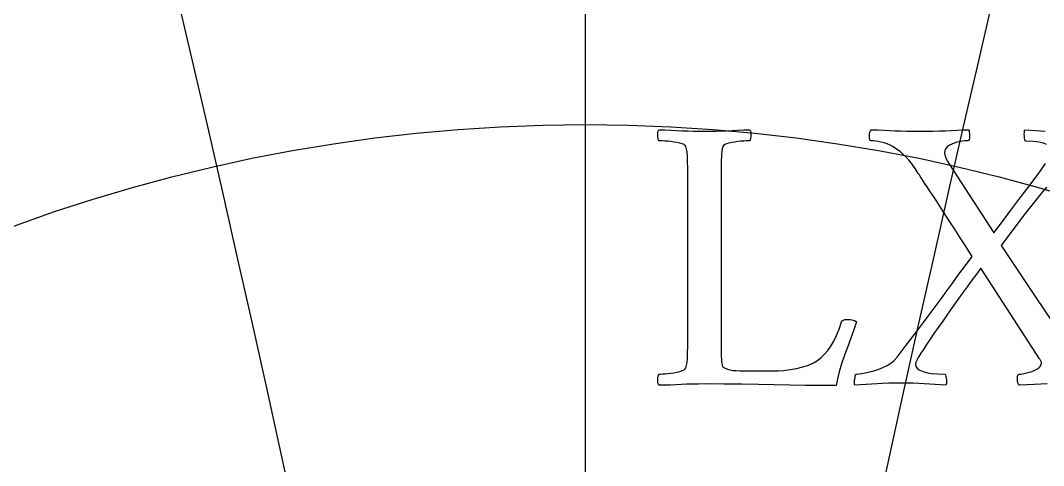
# Model space of a CAD drawing. Header units: millimetres. Extents: x -69 to 69, y -69 to 71.
# Drawn here: x -5.81 to 4.71, y 33.08 to 37.65 of the extents above; entities that cross this region are included whole.
import ezdxf

# ---------------------------------------------------------------- set-up
doc = ezdxf.new("R2010")
doc.units = ezdxf.units.MM
for name, color, linetype in [('CUT_OUTER', 1, 'Continuous'), ('ENGRAVE', 7, 'Continuous'), ('ENGRAVE_FINE', 8, 'Continuous'), ('TEXT', 5, 'Continuous')]:
    doc.layers.add(name, color=color, linetype=linetype)

msp = doc.modelspace()

# ---------------------------------------------------------------- linework, layer by layer
at = {"layer": 'CUT_OUTER'}
msp.add_arc((-0.0002, -0.0002), 69.3899, 142.382592, 87.802904, dxfattribs=at)
at = {"layer": 'ENGRAVE'}
msp.add_lwpolyline([(0, -68.4), (0, 68.4)], dxfattribs=at)
for centre, radius in [((0, 0), 68.4), ((0, 26.441), 35.7539), ((0, 24.4479), 31.3393), ((0, 22.8282), 27.3367), ((0, 21.5079), 23.6585), ((0, 0), 44.7739), ((0, 20.4326), 20.2372), ((0, 19.5621), 17.0197)]:
    msp.add_circle(centre, radius, dxfattribs=at)
for centre, radius, start, end in [((0, 28.9104), 40.6984, 111.7043, 68.2957), ((0, 32.0029), 46.3352, 149.45052, 30.54948), ((0, 35.9333), 52.8966, 171.08193, 8.91807)]:
    msp.add_arc(centre, radius, start, end, dxfattribs=at)
at = {"layer": 'ENGRAVE_FINE'}
for centre, radius, start, end in [((-375.8573, -48.8622), 381.6555, 4.409132, 17.717416), ((-375.8573, -48.8622), 381.6555, 4.409132, 17.717416), ((375.8573, -48.8622), 381.6555, 162.282584, 175.590868), ((375.8573, -48.8622), 381.6555, 162.282584, 175.590868), ((-182.0857, -48.8622), 193.7716, 8.872894, 35.575309), ((-182.0857, -48.8622), 193.7716, 8.872894, 35.575309), ((182.0857, -48.8622), 193.7716, 144.424691, 171.127106), ((182.0857, -48.8622), 193.7716, 144.424691, 171.127106), ((-114.7896, -48.8622), 132.5476, 13.448315, 53.699619), ((-114.7896, -48.8622), 132.5476, 13.448315, 53.699619), ((114.7896, -48.8622), 132.5476, 126.300381, 166.551685), ((114.7896, -48.8622), 132.5476, 126.300381, 166.551685), ((-78.982, -48.8622), 103.1037, 18.197395, 72.175489), ((-78.982, -48.8622), 103.1037, 18.197395, 72.175489), ((78.982, -48.8622), 103.1037, 107.824511, 161.802605), ((78.982, -48.8622), 103.1037, 107.824511, 161.802605), ((-55.6103, -48.8622), 86.5143, 23.190077, 90.995041), ((-55.6103, -48.8622), 86.5143, 23.190077, 90.995041), ((55.6103, -48.8622), 86.5143, 89.004959, 156.809923), ((55.6103, -48.8622), 86.5143, 89.004959, 156.809923)]:
    msp.add_arc(centre, radius, start, end, dxfattribs=at)
at = {"layer": 'TEXT'}
msp.add_lwpolyline([(1.3956, 34.3735), (1.3956, 34.3689), (1.3956, 34.3634), (1.3956, 34.3568), (1.3956, 34.3492), (1.3956, 34.3296), (1.3956, 34.3073), (1.3956, 34.2821), (1.3956, 34.2542), (1.3958, 34.2255), (1.3966, 34.198), (1.3979, 34.1719), (1.3996, 34.147), (1.4022, 34.1252), (1.4057, 34.1085), (1.4102, 34.0969), (1.4158, 34.0903), (1.4372, 34.0776), (1.4608, 34.0676), (1.4867, 34.0604), (1.5149, 34.056), (1.5484, 34.0533), (1.5903, 34.0514), (1.6404, 34.0503), (1.699, 34.0499), (1.9215, 34.0499), (1.9795, 34.0515), (2.0403, 34.0565), (2.1039, 34.0647), (2.1702, 34.0762), (2.2346, 34.0912), (2.2921, 34.1101), (2.3428, 34.1327), (2.3866, 34.1591), (2.4224, 34.1879), (2.4569, 34.2218), (2.4902, 34.2607), (2.5222, 34.3047), (2.5526, 34.3553), (2.5813, 34.4139), (2.6082, 34.4807), (2.6334, 34.5555), (2.64, 34.5661), (2.6516, 34.5737), (2.6683, 34.5783), (2.69, 34.5798), (2.7234, 34.5783), (2.7507, 34.5737), (2.7719, 34.5661), (2.7871, 34.5555), (2.7582, 34.4734), (2.728, 34.3887), (2.6965, 34.3014), (2.6637, 34.2117), (2.6333, 34.124), (2.6086, 34.0428), (2.5898, 33.9682), (2.5768, 33.9002), (2.4172, 33.9007), (2.2582, 33.9022), (2.0997, 33.9048), (1.9417, 33.9083), (1.7789, 33.9118), (1.6059, 33.9144), (1.4229, 33.9159), (1.2297, 33.9164), (1.1627, 33.916), (1.0993, 33.9149), (1.0394, 33.913), (0.983, 33.9103), (0.9279, 33.9077), (0.8717, 33.9058), (0.8146, 33.9046), (0.7564, 33.9043), (0.7495, 33.9139), (0.7448, 33.9265), (0.7424, 33.9422), (0.7423, 33.9609), (0.7439, 33.9796), (0.7468, 33.9953), (0.751, 34.0079), (0.7564, 34.0175), (0.7711, 34.0179), (0.7908, 34.019), (0.8156, 34.0209), (0.8454, 34.0236), (0.8774, 34.0273), (0.9086, 34.0322), (0.9391, 34.0384), (0.9688, 34.0458), (0.9947, 34.0542), (1.0138, 34.063), (1.0261, 34.0724), (1.0315, 34.0822), (1.0387, 34.1083), (1.0442, 34.1379), (1.0478, 34.171), (1.0497, 34.2076), (1.0506, 34.2468), (1.0512, 34.2875), (1.0516, 34.3298), (1.0517, 34.3735), (1.0517, 36.0603), (1.0516, 36.1042), (1.0512, 36.1468), (1.0506, 36.1881), (1.0497, 36.2282), (1.0478, 36.2657), (1.0442, 36.2995), (1.0387, 36.3295), (1.0315, 36.3556), (1.0261, 36.367), (1.0138, 36.3769), (0.9947, 36.3852), (0.9688, 36.392), (0.9391, 36.3977), (0.9086, 36.4027), (0.8774, 36.4068), (0.8454, 36.4102), (0.8156, 36.4129), (0.7908, 36.4148), (0.7711, 36.4159), (0.7564, 36.4163), (0.751, 36.4259), (0.7468, 36.4386), (0.7439, 36.4542), (0.7423, 36.4729), (0.7424, 36.4916), (0.7448, 36.5073), (0.7495, 36.52), (0.7564, 36.5296), (0.8169, 36.5274), (0.8768, 36.525), (0.9362, 36.5224), (0.9951, 36.5195), (1.0535, 36.5168), (1.1114, 36.5149), (1.1688, 36.5138), (1.2257, 36.5134), (1.284, 36.5138), (1.3415, 36.5149), (1.3982, 36.5168), (1.4542, 36.5195), (1.5105, 36.5224), (1.568, 36.525), (1.6268, 36.5274), (1.6868, 36.5296), (1.6938, 36.52), (1.6985, 36.5073), (1.7009, 36.4916), (1.701, 36.4729), (1.6993, 36.4542), (1.6964, 36.4386), (1.6923, 36.4259), (1.6868, 36.4163), (1.6722, 36.4159), (1.6524, 36.4148), (1.6277, 36.4129), (1.5978, 36.4102), (1.566, 36.4068), (1.5351, 36.4027), (1.5053, 36.3977), (1.4765, 36.392), (1.4512, 36.3852), (1.432, 36.3769), (1.4188, 36.367), (1.4118, 36.3556), (1.4063, 36.3339), (1.4022, 36.3091), (1.3992, 36.2813), (1.3976, 36.2505), (1.3967, 36.2173), (1.3961, 36.1827), (1.3957, 36.1465), (1.3956, 36.1089), (1.3956, 36.1028), (1.3956, 36.0967), (1.3956, 36.0907), (1.3956, 36.0846), (1.3956, 36.0785), (1.3956, 36.0725), (1.3956, 36.0664), (1.3956, 36.0603)], close=True, dxfattribs=at)
for points in [[(4.747, 33.9184), (4.6827, 33.9153), (4.613, 33.9118), (4.538, 33.9082), (4.4578, 33.9043), (4.4507, 33.9144), (4.4456, 33.9285), (4.4426, 33.9467), (4.4416, 33.969), (4.4426, 33.9902), (4.4456, 34.0054), (4.4507, 34.0145), (4.4578, 34.0175), (4.4718, 34.0183), (4.4896, 34.0206), (4.5112, 34.0243), (4.5366, 34.0297), (4.5636, 34.0366), (4.5897, 34.0453), (4.6151, 34.0558), (4.6398, 34.0681), (4.661, 34.0819), (4.6762, 34.0969), (4.6853, 34.1132), (4.6883, 34.1308), (4.688, 34.1352), (4.6868, 34.1404), (4.6849, 34.1463), (4.6823, 34.153), (4.6791, 34.1597), (4.6757, 34.1657), (4.672, 34.1709), (4.6681, 34.1753), (4.0654, 35.1057), (4.02, 35.0454), (3.9729, 34.9818), (3.9239, 34.9149), (3.8732, 34.8448), (3.822, 34.7733), (3.7716, 34.7027), (3.7219, 34.6328), (3.673, 34.5636), (3.6262, 34.4969), (3.583, 34.4342), (3.5433, 34.3755), (3.5072, 34.3209), (3.4756, 34.2724), (3.4495, 34.2319), (3.429, 34.1996), (3.4141, 34.1753), (3.4118, 34.1707), (3.4091, 34.1652), (3.4058, 34.1586), (3.402, 34.151), (3.3984, 34.1427), (3.3959, 34.1338), (3.3944, 34.1245), (3.3939, 34.1146), (3.3982, 34.0968), (3.4111, 34.0797), (3.4326, 34.0634), (3.4627, 34.0479), (3.5031, 34.0346), (3.5557, 34.0251), (3.6204, 34.0194), (3.6973, 34.0175), (3.7027, 34.0077), (3.7069, 33.9943), (3.7098, 33.9773), (3.7114, 33.9568), (3.7118, 33.9369), (3.7109, 33.9214), (3.7088, 33.9106), (3.7054, 33.9043), (3.6505, 33.9082), (3.5951, 33.9118), (3.5393, 33.9153), (3.4829, 33.9184), (3.4265, 33.9211), (3.3706, 33.923), (3.3153, 33.9241), (3.2604, 33.9245), (3.1863, 33.9241), (3.1178, 33.923), (3.0549, 33.9211), (2.9975, 33.9184), (2.9423, 33.9153), (2.8862, 33.9118), (2.8291, 33.9082), (2.7709, 33.9043), (2.7678, 33.9158), (2.7664, 33.93), (2.7668, 33.9471), (2.7689, 33.967), (2.7718, 33.986), (2.7745, 34.0008), (2.7769, 34.0113), (2.779, 34.0175), (2.7913, 34.0184), (2.8119, 34.0211), (2.8408, 34.0255), (2.8781, 34.0317), (2.9204, 34.0403), (2.9641, 34.0519), (3.0093, 34.0666), (3.0561, 34.0843), (3.101, 34.1054), (3.1406, 34.1303), (3.1748, 34.159), (3.2038, 34.1915), (3.2768, 34.2865), (3.3464, 34.3775), (3.4123, 34.4645), (3.4748, 34.5474), (3.5353, 34.6285), (3.5956, 34.7098), (3.6557, 34.7913), (3.7155, 34.8731), (3.7765, 34.9566), (3.8404, 35.0435), (3.907, 35.1336), (3.9764, 35.227), (3.9525, 35.2656), (3.9253, 35.3084), (3.8949, 35.3556), (3.8611, 35.407), (3.8255, 35.4613), (3.7893, 35.5168), (3.7526, 35.5735), (3.7155, 35.6315), (3.6786, 35.6892), (3.6427, 35.7448), (3.6078, 35.7984), (3.5739, 35.85), (3.542, 35.8983), (3.5132, 35.942), (3.4874, 35.9812), (3.4647, 36.0158), (3.4461, 36.0441), (3.4328, 36.0644), (3.4249, 36.0765), (3.4222, 36.0806), (3.3902, 36.1304), (3.359, 36.1746), (3.3285, 36.2133), (3.2988, 36.2464), (3.2681, 36.276), (3.2346, 36.304), (3.1983, 36.3306), (3.1593, 36.3556), (3.1321, 36.3707), (3.1031, 36.3834), (3.0724, 36.3939), (3.0399, 36.4021), (3.0085, 36.4083), (2.9808, 36.4128), (2.9569, 36.4154), (2.9368, 36.4163), (2.9297, 36.4193), (2.9247, 36.4284), (2.9216, 36.4436), (2.9206, 36.4648), (2.9216, 36.4871), (2.9247, 36.5053), (2.9297, 36.5195), (2.9368, 36.5296), (3.0069, 36.5274), (3.0718, 36.525), (3.1313, 36.5224), (3.1856, 36.5195), (3.2398, 36.5168), (3.2993, 36.5149), (3.3642, 36.5138), (3.4343, 36.5134), (3.4343, 36.5134), (3.5056, 36.5138), (3.5739, 36.5149), (3.6391, 36.5168), (3.7013, 36.5195), (3.7617, 36.5224), (3.8217, 36.525), (3.8811, 36.5274), (3.94, 36.5296), (3.9435, 36.5195), (3.9461, 36.5053), (3.9476, 36.4871), (3.9481, 36.4648), (3.9471, 36.4436), (3.944, 36.4284), (3.939, 36.4193), (3.9319, 36.4163), (3.916, 36.4157), (3.8965, 36.4138), (3.8735, 36.4106), (3.8469, 36.4062), (3.8191, 36.4001), (3.7923, 36.392), (3.7666, 36.3819), (3.7418, 36.3698), (3.7205, 36.355), (3.7054, 36.3369), (3.6963, 36.3156), (3.6932, 36.2909), (3.6963, 36.2669), (3.7054, 36.2393), (3.7205, 36.2082), (3.7418, 36.1736), (4.1989, 35.4697), (4.2869, 35.5873), (4.3728, 35.7013), (4.4568, 35.8118), (4.5387, 35.9187), (4.614, 36.0181), (4.6782, 36.1058), (4.7313, 36.1819)], [(4.7409, 36.3759), (4.7093, 36.3918), (4.6631, 36.4032), (4.6021, 36.41), (4.5265, 36.4123), (4.5211, 36.4169), (4.5169, 36.4269), (4.514, 36.4422), (4.5124, 36.4628), (4.512, 36.4844), (4.5129, 36.5028), (4.515, 36.5178), (4.5184, 36.5296), (4.5755, 36.5256), (4.6292, 36.522), (4.6796, 36.5186), (4.7268, 36.5154)], [(4.7389, 35.939), (4.6837, 35.872), (4.6292, 35.8045), (4.5755, 35.7365), (4.5225, 35.6679), (4.4676, 35.5959), (4.4082, 35.5173), (4.3443, 35.4321), (4.2757, 35.3403), (5.0524, 34.1753)]]:
    msp.add_lwpolyline(points, dxfattribs=at)

doc.saveas('drawing.dxf')
